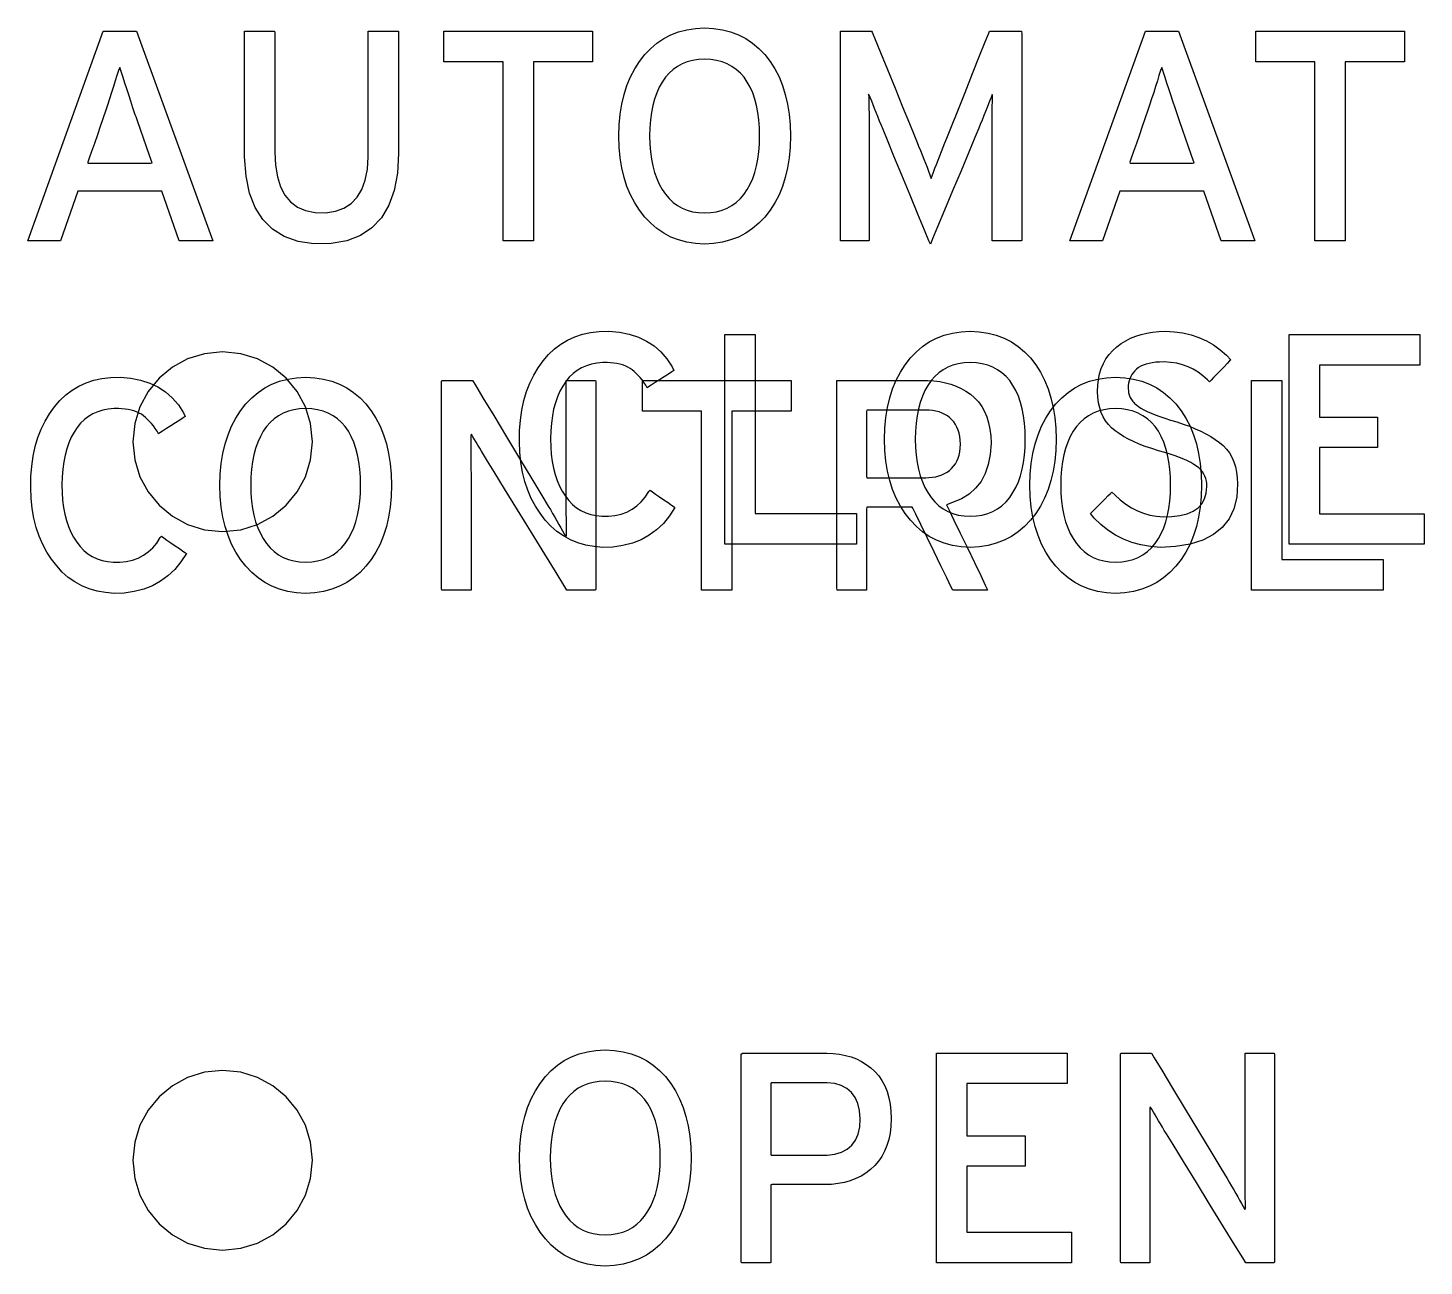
# Model space of a CAD drawing. Extents: x 1 to 47.7, y 0.2 to 35.
# Drawn here: x 18.584 to 19.362, y 13.04 to 13.729 of the extents above; entities that cross this region are included whole.
import ezdxf

# ---------------------------------------------------------------- set-up
doc = ezdxf.new("R2010")
doc.units = 0
doc.header["$MEASUREMENT"] = 0
doc.layers.add('4_1__4U__UP_TO_ONE_IO_BOAR', color=7, linetype='CONTINUOUS')
doc.layers.add('5_1___24__TARGET_LEDS___12', color=7, linetype='CONTINUOUS')

msp = doc.modelspace()

# ---------------------------------------------------------------- linework, layer by layer
at = {"layer": '4_1__4U__UP_TO_ONE_IO_BOAR'}
for points in [[(18.66854, 13.61064), (18.65877, 13.63832), (18.61206, 13.63832), (18.60238, 13.61064), (18.58423, 13.61064), (18.62622, 13.72726), (18.64478, 13.72726), (18.68726, 13.61064), (18.66854, 13.61064)], [(18.86571, 13.71018), (18.86571, 13.61064), (18.84881, 13.61064), (18.84881, 13.71018), (18.81585, 13.71018), (18.81585, 13.72726), (18.89871, 13.72726), (18.89871, 13.71018), (18.86571, 13.71018)], [(19.24886, 13.61064), (19.2391, 13.63832), (19.19238, 13.63832), (19.1827, 13.61064), (19.16455, 13.61064), (19.20654, 13.72726), (19.2251, 13.72726), (19.26758, 13.61064), (19.24886, 13.61064)], [(19.31786, 13.71018), (19.31786, 13.61064), (19.30096, 13.61064), (19.30096, 13.71018), (19.268, 13.71018), (19.268, 13.72726), (19.35086, 13.72726), (19.35086, 13.71018), (19.31786, 13.71018)], [(18.9763, 13.51573), (18.9763, 13.4162), (18.9594, 13.4162), (18.9594, 13.51573), (18.92645, 13.51573), (18.92645, 13.53282), (19.0093, 13.53282), (19.0093, 13.51573), (18.9763, 13.51573)], [(19.26572, 13.4162), (19.26572, 13.53282), (19.28262, 13.53282), (19.28262, 13.43328), (19.33898, 13.43328), (19.33898, 13.4162), (19.26572, 13.4162)]]:
    msp.add_lwpolyline(points, dxfattribs=at)
for points in [[(18.79068, 13.65925), (18.79001, 13.64831), (18.78819, 13.63871), (18.78522, 13.63043), (18.7811, 13.6235), (18.77582, 13.61789), (18.7694, 13.61363), (18.76181, 13.61069), (18.75308, 13.60909), (18.74345, 13.60895), (18.73464, 13.61032), (18.72697, 13.61303), (18.72044, 13.61707), (18.71505, 13.62245), (18.71079, 13.62917), (18.70768, 13.63722), (18.70571, 13.64661), (18.70488, 13.65733), (18.70485, 13.66128), (18.70485, 13.66728), (18.70485, 13.67647), (18.70485, 13.68758), (18.70485, 13.69932), (18.70485, 13.71042), (18.70485, 13.71961), (18.70485, 13.72561), (18.70487, 13.72726), (18.70574, 13.72726), (18.7076, 13.72726), (18.71013, 13.72726), (18.713, 13.72726), (18.71591, 13.72726), (18.71853, 13.72726), (18.72055, 13.72726), (18.72164, 13.72726), (18.72175, 13.72633), (18.72175, 13.72115), (18.72175, 13.71255), (18.72175, 13.70179), (18.72175, 13.69015), (18.72175, 13.67889), (18.72175, 13.66927), (18.72175, 13.66258), (18.72175, 13.66006), (18.7221, 13.65269), (18.72315, 13.64622), (18.7249, 13.64066), (18.72734, 13.63599), (18.73049, 13.63224), (18.73433, 13.62938), (18.73888, 13.62743), (18.74412, 13.62638), (18.74999, 13.62627), (18.75547, 13.62711), (18.76024, 13.62883), (18.76429, 13.63141), (18.76762, 13.63487), (18.77023, 13.6392), (18.77213, 13.6444), (18.77331, 13.65048), (18.77377, 13.65743), (18.77378, 13.66059), (18.77378, 13.66665), (18.77378, 13.67594), (18.77378, 13.68716), (18.77378, 13.69902), (18.77378, 13.71025), (18.77378, 13.71953), (18.77378, 13.7256), (18.7738, 13.72726), (18.77467, 13.72726), (18.77653, 13.72726), (18.77905, 13.72726), (18.78193, 13.72726), (18.78484, 13.72726), (18.78746, 13.72726), (18.78948, 13.72726), (18.79057, 13.72726), (18.79068, 13.72631), (18.79068, 13.72108), (18.79068, 13.71237), (18.79068, 13.70149), (18.79068, 13.6897), (18.79068, 13.67831), (18.79068, 13.66858), (18.79068, 13.6618)], [(19.00894, 13.66899), (19.00873, 13.66279), (19.00818, 13.65688), (19.00728, 13.65127), (19.00604, 13.64596), (19.00445, 13.64095), (19.00252, 13.63624), (19.00024, 13.63183), (18.99762, 13.62772), (18.99463, 13.62388), (18.99134, 13.62042), (18.98779, 13.61742), (18.98399, 13.61485), (18.97991, 13.61274), (18.97558, 13.61108), (18.97099, 13.60986), (18.96613, 13.60909), (18.96102, 13.60877), (18.95594, 13.60909), (18.95113, 13.60986), (18.94659, 13.61108), (18.94231, 13.61274), (18.93829, 13.61485), (18.93454, 13.61742), (18.93106, 13.62042), (18.92785, 13.62388), (18.92486, 13.62772), (18.92217, 13.63183), (18.91984, 13.63624), (18.91786, 13.64095), (18.91623, 13.64596), (18.91496, 13.65127), (18.91404, 13.65688), (18.91347, 13.66279), (18.91326, 13.66899), (18.91347, 13.6752), (18.91404, 13.68112), (18.91496, 13.68675), (18.91623, 13.69208), (18.91786, 13.69712), (18.91984, 13.70186), (18.92217, 13.70632), (18.92486, 13.71048), (18.92785, 13.71432), (18.93106, 13.71772), (18.93454, 13.72068), (18.93829, 13.7232), (18.94231, 13.72528), (18.94659, 13.72691), (18.95113, 13.72809), (18.95594, 13.72883), (18.96102, 13.72913), (18.96613, 13.72883), (18.97099, 13.72809), (18.97558, 13.72691), (18.97991, 13.72528), (18.98399, 13.7232), (18.98779, 13.72068), (18.99134, 13.71772), (18.99463, 13.71432), (18.99762, 13.71048), (19.00024, 13.70632), (19.00252, 13.70186), (19.00445, 13.69712), (19.00604, 13.69208), (19.00728, 13.68675), (19.00818, 13.68112), (19.00873, 13.6752)], [(19.12118, 13.6106), (19.12118, 13.61282), (19.12118, 13.61875), (19.12118, 13.62729), (19.12118, 13.63736), (19.12118, 13.64785), (19.12118, 13.65767), (19.12118, 13.66573), (19.12118, 13.67093), (19.12118, 13.67295), (19.12118, 13.6758), (19.1212, 13.67851), (19.12122, 13.68108), (19.12125, 13.68351), (19.12129, 13.6858), (19.12134, 13.68795), (19.1214, 13.68997), (19.12146, 13.69184), (19.12124, 13.69213), (19.12061, 13.69048), (19.11992, 13.68871), (19.11918, 13.6868), (19.11838, 13.68477), (19.11752, 13.6826), (19.1166, 13.6803), (19.11563, 13.67787), (19.1146, 13.67531), (19.11379, 13.67335), (19.11165, 13.66823), (19.10818, 13.65993), (19.10388, 13.64963), (19.09922, 13.63849), (19.09469, 13.62767), (19.09079, 13.61834), (19.088, 13.61166), (19.08681, 13.6088), (19.08601, 13.61066), (19.08356, 13.61658), (19.07991, 13.62543), (19.07554, 13.63602), (19.07092, 13.64719), (19.06655, 13.65778), (19.06289, 13.66662), (19.06044, 13.67255), (19.05955, 13.67473), (19.05852, 13.67732), (19.05754, 13.67977), (19.05662, 13.6821), (19.05575, 13.6843), (19.05494, 13.68636), (19.05417, 13.6883), (19.05346, 13.6901), (19.05281, 13.69177), (19.05242, 13.69223), (19.05249, 13.69039), (19.05255, 13.68841), (19.0526, 13.68629), (19.05264, 13.68403), (19.05267, 13.68163), (19.0527, 13.67909), (19.05271, 13.67642), (19.05272, 13.6736), (19.05272, 13.67159), (19.05272, 13.66718), (19.05272, 13.65966), (19.05272, 13.65013), (19.05272, 13.63969), (19.05272, 13.62944), (19.05272, 13.62046), (19.05272, 13.61385), (19.05272, 13.61071), (19.05237, 13.6106), (19.05103, 13.6106), (19.04895, 13.6106), (19.04641, 13.6106), (19.0437, 13.6106), (19.04111, 13.6106), (19.0389, 13.6106), (19.03737, 13.6106), (19.0368, 13.6106), (19.0368, 13.61479), (19.0368, 13.62601), (19.0368, 13.64216), (19.0368, 13.6612), (19.0368, 13.68103), (19.0368, 13.69961), (19.0368, 13.71484), (19.0368, 13.72468), (19.03683, 13.72726), (19.03772, 13.72726), (19.03959, 13.72726), (19.04214, 13.72726), (19.04504, 13.72726), (19.048, 13.72726), (19.0507, 13.72726), (19.05283, 13.72726), (19.05408, 13.72726), (19.05447, 13.7268), (19.05611, 13.72277), (19.05907, 13.71549), (19.0629, 13.70606), (19.06716, 13.6956), (19.07139, 13.6852), (19.07515, 13.67596), (19.07799, 13.66899), (19.07946, 13.66538), (19.08028, 13.6634), (19.08132, 13.66089), (19.08231, 13.65845), (19.08325, 13.65608), (19.08414, 13.65378), (19.08498, 13.65156), (19.08577, 13.6494), (19.08651, 13.64732), (19.08721, 13.64531), (19.08789, 13.64683), (19.08862, 13.64887), (19.08939, 13.651), (19.09022, 13.6532), (19.09109, 13.65548), (19.092, 13.65784), (19.09297, 13.66029), (19.09398, 13.66281), (19.09493, 13.66515), (19.09601, 13.66786), (19.09853, 13.67417), (19.10206, 13.68301), (19.10615, 13.69324), (19.11036, 13.70379), (19.11426, 13.71354), (19.11739, 13.72139), (19.11933, 13.72624), (19.11981, 13.72726), (19.12086, 13.72726), (19.12288, 13.72726), (19.12556, 13.72726), (19.12858, 13.72726), (19.13161, 13.72726), (19.13435, 13.72726), (19.13646, 13.72726), (19.13763, 13.72726), (19.13776, 13.72592), (19.13776, 13.71757), (19.13776, 13.70335), (19.13776, 13.68534), (19.13776, 13.66561), (19.13776, 13.64622), (19.13776, 13.62924), (19.13776, 13.61675), (19.13776, 13.61082), (19.1374, 13.6106), (19.136, 13.6106), (19.13383, 13.6106), (19.13119, 13.6106), (19.12837, 13.6106), (19.12566, 13.6106), (19.12337, 13.6106), (19.12177, 13.6106)], [(18.99171, 13.66899), (18.99161, 13.67358), (18.99128, 13.67792), (18.99075, 13.68203), (18.99, 13.6859), (18.98904, 13.68953), (18.98786, 13.69293), (18.98647, 13.69609), (18.98486, 13.69902), (18.98304, 13.70167), (18.981, 13.70399), (18.97875, 13.70601), (18.97631, 13.70772), (18.97365, 13.70913), (18.9708, 13.71024), (18.96774, 13.71104), (18.96448, 13.71153), (18.96102, 13.71172), (18.95763, 13.71153), (18.95443, 13.71104), (18.95143, 13.71024), (18.94862, 13.70913), (18.946, 13.70772), (18.94358, 13.70601), (18.94136, 13.70399), (18.93932, 13.70167), (18.93748, 13.69902), (18.93584, 13.69609), (18.93442, 13.69293), (18.93322, 13.68953), (18.93224, 13.6859), (18.93147, 13.68203), (18.93092, 13.67792), (18.9306, 13.67358), (18.93049, 13.66899), (18.9306, 13.66447), (18.93092, 13.66017), (18.93147, 13.65611), (18.93224, 13.65228), (18.93322, 13.64868), (18.93442, 13.64532), (18.93584, 13.64218), (18.93748, 13.63928), (18.93932, 13.63658), (18.94136, 13.63414), (18.94358, 13.63203), (18.946, 13.63024), (18.94862, 13.62878), (18.95143, 13.62764), (18.95443, 13.62683), (18.95763, 13.62634), (18.96102, 13.62618), (18.96448, 13.62634), (18.96774, 13.62683), (18.9708, 13.62764), (18.97365, 13.62878), (18.97631, 13.63024), (18.97875, 13.63203), (18.981, 13.63414), (18.98304, 13.63658), (18.98486, 13.63928), (18.98647, 13.64218), (18.98786, 13.64532), (18.98904, 13.64868), (18.99, 13.65228), (18.99075, 13.65611), (18.99128, 13.66017), (18.99161, 13.66447)], [(18.64404, 13.68079), (18.64274, 13.68463), (18.64151, 13.6883), (18.64034, 13.69183), (18.63923, 13.6952), (18.63818, 13.69841), (18.6372, 13.70147), (18.63628, 13.70437), (18.63542, 13.70712), (18.63464, 13.70552), (18.63381, 13.7027), (18.6329, 13.69971), (18.63192, 13.69655), (18.63086, 13.69322), (18.62973, 13.68972), (18.62853, 13.68605), (18.62724, 13.68221), (18.62657, 13.68022), (18.62579, 13.67798), (18.6245, 13.67428), (18.62291, 13.66971), (18.62123, 13.66485), (18.61964, 13.66028), (18.61835, 13.65658), (18.61757, 13.65434), (18.61768, 13.65393), (18.62022, 13.65393), (18.62487, 13.65393), (18.63086, 13.65393), (18.63739, 13.65393), (18.64368, 13.65393), (18.64896, 13.65393), (18.65244, 13.65393), (18.65339, 13.65398), (18.65286, 13.65549), (18.65174, 13.65869), (18.65024, 13.66301), (18.64855, 13.66785), (18.64688, 13.67264), (18.64544, 13.67678), (18.64443, 13.67969)], [(19.22437, 13.68079), (19.22307, 13.68463), (19.22183, 13.6883), (19.22066, 13.69183), (19.21955, 13.6952), (19.2185, 13.69841), (19.21752, 13.70147), (19.2166, 13.70437), (19.21574, 13.70712), (19.21496, 13.70552), (19.21413, 13.7027), (19.21323, 13.69971), (19.21224, 13.69655), (19.21119, 13.69322), (19.21005, 13.68972), (19.20885, 13.68605), (19.20757, 13.68221), (19.20689, 13.68022), (19.20611, 13.67798), (19.20482, 13.67428), (19.20324, 13.66971), (19.20155, 13.66485), (19.19996, 13.66028), (19.19868, 13.65658), (19.1979, 13.65434), (19.198, 13.65393), (19.20054, 13.65393), (19.20519, 13.65393), (19.21118, 13.65393), (19.21771, 13.65393), (19.22401, 13.65393), (19.22929, 13.65393), (19.23276, 13.65393), (19.23371, 13.65398), (19.23318, 13.65549), (19.23206, 13.65869), (19.23056, 13.66301), (19.22887, 13.66785), (19.22721, 13.67264), (19.22576, 13.67678), (19.22475, 13.67969)], [(18.67246, 13.43663), (18.66941, 13.43189), (18.66599, 13.42773), (18.66222, 13.42412), (18.65808, 13.42108), (18.65358, 13.4186), (18.64872, 13.41669), (18.64349, 13.41533), (18.63791, 13.41455), (18.63224, 13.41437), (18.62736, 13.41479), (18.62272, 13.41563), (18.61835, 13.4169), (18.61422, 13.41859), (18.61035, 13.42071), (18.60673, 13.42325), (18.60336, 13.42622), (18.60024, 13.42961), (18.59734, 13.43335), (18.59473, 13.43736), (18.59245, 13.44164), (18.5905, 13.44621), (18.58889, 13.45106), (18.58761, 13.4562), (18.58667, 13.46162), (18.58607, 13.46733), (18.5858, 13.47332), (18.58592, 13.47941), (18.58639, 13.48524), (18.5872, 13.49079), (18.58834, 13.49606), (18.58981, 13.50105), (18.59163, 13.50577), (18.59377, 13.51021), (18.59626, 13.51437), (18.59907, 13.51825), (18.60208, 13.52176), (18.60535, 13.52485), (18.60887, 13.52752), (18.61264, 13.52976), (18.61666, 13.53159), (18.62094, 13.53299), (18.62547, 13.53398), (18.63025, 13.53455), (18.63563, 13.53464), (18.64153, 13.53414), (18.647, 13.53307), (18.65205, 13.53144), (18.65667, 13.52925), (18.66087, 13.52649), (18.66465, 13.52317), (18.668, 13.5193), (18.67093, 13.51485), (18.67178, 13.51279), (18.67066, 13.51206), (18.66879, 13.51086), (18.66644, 13.50935), (18.66389, 13.5077), (18.6614, 13.50609), (18.65924, 13.5047), (18.65769, 13.5037), (18.65701, 13.50326), (18.65615, 13.50464), (18.65516, 13.50615), (18.65413, 13.50757), (18.65309, 13.50889), (18.65201, 13.51011), (18.65091, 13.51124), (18.64978, 13.51227), (18.64862, 13.5132), (18.64743, 13.51404), (18.64611, 13.51475), (18.64472, 13.51537), (18.64325, 13.51591), (18.6417, 13.51635), (18.64007, 13.51671), (18.63837, 13.51698), (18.63658, 13.51717), (18.63472, 13.51726), (18.63221, 13.51724), (18.62899, 13.51694), (18.62595, 13.51636), (18.6231, 13.51548), (18.62043, 13.51432), (18.61796, 13.51287), (18.61567, 13.51113), (18.61357, 13.5091), (18.61166, 13.50678), (18.60991, 13.50415), (18.60834, 13.50128), (18.60699, 13.49817), (18.60583, 13.49485), (18.60489, 13.4913), (18.60415, 13.48752), (18.60362, 13.48352), (18.60329, 13.4793), (18.60318, 13.47485), (18.60327, 13.47043), (18.60356, 13.46622), (18.60407, 13.46224), (18.60478, 13.45848), (18.6057, 13.45493), (18.60682, 13.45161), (18.60815, 13.44851), (18.60969, 13.44562), (18.61142, 13.44294), (18.61331, 13.44047), (18.61538, 13.43831), (18.61764, 13.43645), (18.62009, 13.4349), (18.62273, 13.43366), (18.62556, 13.43272), (18.62857, 13.4321), (18.63177, 13.43178), (18.63535, 13.43178), (18.639, 13.43215), (18.64242, 13.4329), (18.6456, 13.43403), (18.64854, 13.43555), (18.65124, 13.43745), (18.65371, 13.43974), (18.65593, 13.4424), (18.65792, 13.44545), (18.65869, 13.44614), (18.65985, 13.44533), (18.66167, 13.44407), (18.66391, 13.44253), (18.66632, 13.44087), (18.66862, 13.43927), (18.67058, 13.43792), (18.67195, 13.43698)], [(18.78677, 13.47455), (18.78656, 13.46834), (18.78601, 13.46243), (18.78511, 13.45682), (18.78387, 13.45152), (18.78228, 13.44651), (18.78035, 13.4418), (18.77807, 13.43739), (18.77545, 13.43328), (18.77246, 13.42944), (18.76918, 13.42598), (18.76563, 13.42297), (18.76182, 13.42041), (18.75775, 13.4183), (18.75341, 13.41663), (18.74882, 13.41542), (18.74397, 13.41465), (18.73885, 13.41433), (18.73377, 13.41465), (18.72896, 13.41542), (18.72442, 13.41663), (18.72014, 13.4183), (18.71612, 13.42041), (18.71237, 13.42297), (18.70889, 13.42598), (18.70568, 13.42944), (18.70269, 13.43328), (18.70001, 13.43739), (18.69767, 13.4418), (18.69569, 13.44651), (18.69406, 13.45152), (18.69279, 13.45682), (18.69187, 13.46243), (18.69131, 13.46834), (18.69109, 13.47455), (18.69131, 13.48076), (18.69187, 13.48668), (18.69279, 13.4923), (18.69406, 13.49763), (18.69569, 13.50267), (18.69767, 13.50742), (18.70001, 13.51187), (18.70269, 13.51603), (18.70568, 13.51987), (18.70889, 13.52328), (18.71237, 13.52624), (18.71612, 13.52876), (18.72014, 13.53083), (18.72442, 13.53246), (18.72896, 13.53365), (18.73377, 13.53439), (18.73885, 13.53469), (18.74397, 13.53439), (18.74882, 13.53365), (18.75341, 13.53246), (18.75775, 13.53083), (18.76182, 13.52876), (18.76563, 13.52624), (18.76918, 13.52328), (18.77246, 13.51987), (18.77545, 13.51603), (18.77807, 13.51187), (18.78035, 13.50742), (18.78228, 13.50267), (18.78387, 13.49763), (18.78511, 13.4923), (18.78601, 13.48668), (18.78656, 13.48076)], [(18.88436, 13.4162), (18.88272, 13.41887), (18.87833, 13.42599), (18.87202, 13.43624), (18.86461, 13.44829), (18.8569, 13.46081), (18.84971, 13.47248), (18.84387, 13.48197), (18.84019, 13.48795), (18.83901, 13.48988), (18.83792, 13.4917), (18.83686, 13.49348), (18.83583, 13.49521), (18.83484, 13.49688), (18.83389, 13.4985), (18.83297, 13.50007), (18.83208, 13.50159), (18.83123, 13.50306), (18.83088, 13.50211), (18.83088, 13.4993), (18.83089, 13.49641), (18.83091, 13.49342), (18.83092, 13.49035), (18.83094, 13.48718), (18.83097, 13.48393), (18.831, 13.48059), (18.83104, 13.47716), (18.83104, 13.47502), (18.83104, 13.46959), (18.83104, 13.46142), (18.83104, 13.45161), (18.83104, 13.44125), (18.83104, 13.43143), (18.83104, 13.42327), (18.83104, 13.41784), (18.83103, 13.4162), (18.83027, 13.4162), (18.82855, 13.4162), (18.82618, 13.4162), (18.82344, 13.4162), (18.82064, 13.4162), (18.81807, 13.4162), (18.81604, 13.4162), (18.81483, 13.4162), (18.81463, 13.41702), (18.81463, 13.42457), (18.81463, 13.43832), (18.81463, 13.45615), (18.81463, 13.47594), (18.81463, 13.49558), (18.81463, 13.51296), (18.81463, 13.52595), (18.81463, 13.53245), (18.81496, 13.53282), (18.81637, 13.53282), (18.81861, 13.53282), (18.82136, 13.53282), (18.82431, 13.53282), (18.82716, 13.53282), (18.82957, 13.53282), (18.83125, 13.53282), (18.83188, 13.53282), (18.83345, 13.53022), (18.83763, 13.52329), (18.84365, 13.51332), (18.85072, 13.50159), (18.85807, 13.48941), (18.86492, 13.47805), (18.87049, 13.46882), (18.87401, 13.46299), (18.87519, 13.461), (18.87646, 13.45884), (18.87766, 13.45675), (18.87882, 13.45473), (18.87993, 13.45279), (18.88098, 13.45093), (18.88199, 13.44914), (18.88294, 13.44742), (18.88384, 13.44578), (18.88419, 13.44672), (18.88415, 13.44961), (18.88412, 13.45258), (18.8841, 13.45564), (18.88408, 13.45877), (18.88406, 13.46199), (18.88405, 13.46529), (18.88405, 13.46867), (18.88405, 13.47213), (18.88405, 13.47426), (18.88405, 13.47966), (18.88405, 13.4878), (18.88405, 13.49757), (18.88405, 13.50788), (18.88405, 13.51765), (18.88405, 13.52578), (18.88405, 13.53118), (18.88406, 13.53282), (18.88482, 13.53282), (18.88654, 13.53282), (18.88891, 13.53282), (18.89165, 13.53282), (18.89445, 13.53282), (18.89701, 13.53282), (18.89905, 13.53282), (18.90026, 13.53282), (18.90046, 13.532), (18.90046, 13.52444), (18.90046, 13.51069), (18.90046, 13.49287), (18.90046, 13.47307), (18.90046, 13.45343), (18.90046, 13.43606), (18.90046, 13.42307), (18.90046, 13.41657), (18.90015, 13.4162), (18.89883, 13.4162), (18.89675, 13.4162), (18.89418, 13.4162), (18.89142, 13.4162), (18.88877, 13.4162), (18.88651, 13.4162), (18.88495, 13.4162)], [(19.12059, 13.49795), (19.12016, 13.49176), (19.11909, 13.48616), (19.11738, 13.48115), (19.11502, 13.47672), (19.11203, 13.47288), (19.10839, 13.46963), (19.10411, 13.46696), (19.09918, 13.46488), (19.09584, 13.46362), (19.09726, 13.46068), (19.09996, 13.45511), (19.10349, 13.44781), (19.10743, 13.43966), (19.11136, 13.43155), (19.11484, 13.42436), (19.11743, 13.419), (19.11872, 13.41634), (19.1184, 13.4162), (19.11676, 13.4162), (19.11417, 13.4162), (19.11101, 13.4162), (19.10763, 13.4162), (19.1044, 13.4162), (19.10169, 13.4162), (19.09985, 13.4162), (19.09924, 13.41621), (19.09826, 13.41822), (19.09595, 13.423), (19.0927, 13.4297), (19.08894, 13.43745), (19.08509, 13.4454), (19.08156, 13.45268), (19.07877, 13.45844), (19.07713, 13.46182), (19.07667, 13.46235), (19.07495, 13.46235), (19.07186, 13.46235), (19.06789, 13.46235), (19.0635, 13.46235), (19.05918, 13.46235), (19.0554, 13.46235), (19.05264, 13.46235), (19.05137, 13.46235), (19.05134, 13.46118), (19.05134, 13.45707), (19.05134, 13.45081), (19.05134, 13.44326), (19.05134, 13.43528), (19.05134, 13.42773), (19.05134, 13.42147), (19.05134, 13.41736), (19.05132, 13.4162), (19.05049, 13.4162), (19.0487, 13.4162), (19.04625, 13.4162), (19.04344, 13.4162), (19.0406, 13.4162), (19.03802, 13.4162), (19.03601, 13.4162), (19.0349, 13.4162), (19.03476, 13.41754), (19.03476, 13.42607), (19.03476, 13.44062), (19.03476, 13.45902), (19.03476, 13.47911), (19.03476, 13.4987), (19.03476, 13.51562), (19.03476, 13.5277), (19.03476, 13.53278), (19.03629, 13.53282), (19.04095, 13.53282), (19.04784, 13.53282), (19.05602, 13.53282), (19.06458, 13.53282), (19.0726, 13.53282), (19.07914, 13.53282), (19.0833, 13.53282), (19.08526, 13.53281), (19.08871, 13.53264), (19.09203, 13.53224), (19.09521, 13.53162), (19.09826, 13.53078), (19.10117, 13.52972), (19.10394, 13.52843), (19.10658, 13.52692), (19.10909, 13.52519), (19.11146, 13.52321), (19.11357, 13.52095), (19.1154, 13.51844), (19.11696, 13.51567), (19.11824, 13.51264), (19.11924, 13.50935), (19.11997, 13.50581), (19.12042, 13.502)], [(19.23786, 13.47455), (19.23765, 13.46834), (19.2371, 13.46243), (19.2362, 13.45682), (19.23496, 13.45152), (19.23337, 13.44651), (19.23144, 13.4418), (19.22916, 13.43739), (19.22654, 13.43328), (19.22355, 13.42944), (19.22027, 13.42598), (19.21672, 13.42297), (19.21291, 13.42041), (19.20884, 13.4183), (19.20451, 13.41663), (19.19991, 13.41542), (19.19506, 13.41465), (19.18994, 13.41433), (19.18487, 13.41465), (19.18005, 13.41542), (19.17551, 13.41663), (19.17123, 13.4183), (19.16721, 13.42041), (19.16347, 13.42297), (19.15998, 13.42598), (19.15677, 13.42944), (19.15378, 13.43328), (19.1511, 13.43739), (19.14876, 13.4418), (19.14678, 13.44651), (19.14515, 13.45152), (19.14388, 13.45682), (19.14296, 13.46243), (19.1424, 13.46834), (19.14218, 13.47455), (19.1424, 13.48076), (19.14296, 13.48668), (19.14388, 13.4923), (19.14515, 13.49763), (19.14678, 13.50267), (19.14876, 13.50742), (19.1511, 13.51187), (19.15378, 13.51603), (19.15677, 13.51987), (19.15998, 13.52328), (19.16347, 13.52624), (19.16721, 13.52876), (19.17123, 13.53083), (19.17551, 13.53246), (19.18005, 13.53365), (19.18487, 13.53439), (19.18994, 13.53469), (19.19506, 13.53439), (19.19991, 13.53365), (19.20451, 13.53246), (19.20884, 13.53083), (19.21291, 13.52876), (19.21672, 13.52624), (19.22027, 13.52328), (19.22355, 13.51987), (19.22654, 13.51603), (19.22916, 13.51187), (19.23144, 13.50742), (19.23337, 13.50267), (19.23496, 13.49763), (19.2362, 13.4923), (19.2371, 13.48668), (19.23765, 13.48076)], [(18.76954, 13.47455), (18.76944, 13.47913), (18.76912, 13.48348), (18.76858, 13.48758), (18.76783, 13.49146), (18.76687, 13.49509), (18.76569, 13.49849), (18.7643, 13.50165), (18.7627, 13.50457), (18.76087, 13.50722), (18.75883, 13.50955), (18.75658, 13.51157), (18.75414, 13.51328), (18.75149, 13.51469), (18.74863, 13.51579), (18.74558, 13.51659), (18.74232, 13.51709), (18.73885, 13.51728), (18.73546, 13.51709), (18.73226, 13.51659), (18.72926, 13.51579), (18.72645, 13.51469), (18.72384, 13.51328), (18.72142, 13.51157), (18.71919, 13.50955), (18.71716, 13.50722), (18.71531, 13.50457), (18.71367, 13.50165), (18.71225, 13.49849), (18.71105, 13.49509), (18.71007, 13.49146), (18.7093, 13.48758), (18.70876, 13.48348), (18.70843, 13.47913), (18.70832, 13.47455), (18.70843, 13.47002), (18.70876, 13.46573), (18.7093, 13.46166), (18.71007, 13.45783), (18.71105, 13.45424), (18.71225, 13.45087), (18.71367, 13.44774), (18.71531, 13.44484), (18.71716, 13.44213), (18.71919, 13.4397), (18.72142, 13.43758), (18.72384, 13.4358), (18.72645, 13.43434), (18.72926, 13.4332), (18.73226, 13.43239), (18.73546, 13.4319), (18.73885, 13.43174), (18.74232, 13.4319), (18.74558, 13.43239), (18.74863, 13.4332), (18.75149, 13.43434), (18.75414, 13.4358), (18.75658, 13.43758), (18.75883, 13.4397), (18.76087, 13.44213), (18.7627, 13.44484), (18.7643, 13.44774), (18.76569, 13.45087), (18.76687, 13.45424), (18.76783, 13.45783), (18.76858, 13.46166), (18.76912, 13.46573), (18.76944, 13.47002)], [(19.10353, 13.49746), (19.10342, 13.49962), (19.10318, 13.50164), (19.10279, 13.50354), (19.10227, 13.5053), (19.10162, 13.50692), (19.10082, 13.50842), (19.09989, 13.50978), (19.09882, 13.511), (19.09761, 13.51213), (19.09628, 13.51314), (19.09484, 13.51402), (19.0933, 13.51476), (19.09165, 13.51536), (19.08989, 13.51582), (19.08803, 13.51615), (19.08607, 13.51633), (19.08427, 13.51638), (19.08264, 13.51638), (19.07899, 13.51638), (19.07397, 13.51638), (19.06824, 13.51638), (19.06246, 13.51638), (19.05729, 13.51638), (19.0534, 13.51638), (19.05145, 13.51638), (19.05134, 13.51562), (19.05134, 13.51235), (19.05134, 13.5072), (19.05134, 13.50091), (19.05134, 13.49425), (19.05134, 13.48796), (19.05134, 13.48281), (19.05134, 13.47954), (19.05145, 13.47877), (19.0534, 13.47877), (19.05729, 13.47877), (19.06246, 13.47877), (19.06824, 13.47877), (19.07397, 13.47877), (19.07899, 13.47877), (19.08264, 13.47877), (19.08427, 13.47877), (19.08604, 13.47882), (19.08798, 13.479), (19.08981, 13.47931), (19.09154, 13.47975), (19.09317, 13.48032), (19.0947, 13.48102), (19.09613, 13.48185), (19.09745, 13.48282), (19.09867, 13.4839), (19.09978, 13.48511), (19.10074, 13.48646), (19.10156, 13.48795), (19.10224, 13.48958), (19.10277, 13.49134), (19.10317, 13.49324), (19.10342, 13.49528)], [(19.22064, 13.47455), (19.22053, 13.47913), (19.22021, 13.48348), (19.21967, 13.48758), (19.21892, 13.49146), (19.21796, 13.49509), (19.21678, 13.49849), (19.21539, 13.50165), (19.21379, 13.50457), (19.21196, 13.50722), (19.20992, 13.50955), (19.20767, 13.51157), (19.20523, 13.51328), (19.20258, 13.51469), (19.19972, 13.51579), (19.19667, 13.51659), (19.19341, 13.51709), (19.18994, 13.51728), (19.18655, 13.51709), (19.18335, 13.51659), (19.18035, 13.51579), (19.17754, 13.51469), (19.17493, 13.51328), (19.17251, 13.51157), (19.17028, 13.50955), (19.16825, 13.50722), (19.1664, 13.50457), (19.16476, 13.50165), (19.16334, 13.49849), (19.16214, 13.49509), (19.16116, 13.49146), (19.16039, 13.48758), (19.15985, 13.48348), (19.15952, 13.47913), (19.15941, 13.47455), (19.15952, 13.47002), (19.15985, 13.46573), (19.16039, 13.46166), (19.16116, 13.45783), (19.16214, 13.45424), (19.16334, 13.45087), (19.16476, 13.44774), (19.1664, 13.44484), (19.16825, 13.44213), (19.17028, 13.4397), (19.17251, 13.43758), (19.17493, 13.4358), (19.17754, 13.43434), (19.18035, 13.4332), (19.18335, 13.43239), (19.18655, 13.4319), (19.18994, 13.43174), (19.19341, 13.4319), (19.19667, 13.43239), (19.19972, 13.4332), (19.20258, 13.43434), (19.20523, 13.4358), (19.20767, 13.43758), (19.20992, 13.4397), (19.21196, 13.44213), (19.21379, 13.44484), (19.21539, 13.44774), (19.21678, 13.45087), (19.21796, 13.45424), (19.21892, 13.45783), (19.21967, 13.46166), (19.22021, 13.46573), (19.22053, 13.47002)]]:
    msp.add_lwpolyline(points, close=True, dxfattribs=at)
at = {"layer": '5_1___24__TARGET_LEDS___12'}
for points in [[(18.94459, 13.46222), (18.94154, 13.45749), (18.93813, 13.45332), (18.93435, 13.44971), (18.93021, 13.44667), (18.92571, 13.44419), (18.92085, 13.44228), (18.91563, 13.44093), (18.91005, 13.44014), (18.90438, 13.43996), (18.89949, 13.44038), (18.89486, 13.44122), (18.89048, 13.44249), (18.88635, 13.44418), (18.88248, 13.4463), (18.87886, 13.44884), (18.87549, 13.45181), (18.87238, 13.4552), (18.86948, 13.45895), (18.86686, 13.46295), (18.86458, 13.46724), (18.86263, 13.47181), (18.86102, 13.47666), (18.85975, 13.4818), (18.85881, 13.48722), (18.8582, 13.49292), (18.85794, 13.49891), (18.85806, 13.505), (18.85853, 13.51083), (18.85933, 13.51638), (18.86047, 13.52165), (18.86195, 13.52665), (18.86376, 13.53136), (18.86591, 13.5358), (18.86839, 13.53996), (18.8712, 13.54385), (18.87422, 13.54736), (18.87748, 13.55044), (18.881, 13.55311), (18.88477, 13.55536), (18.8888, 13.55718), (18.89307, 13.55859), (18.8976, 13.55957), (18.90238, 13.56014), (18.90777, 13.56024), (18.91366, 13.55973), (18.91913, 13.55866), (18.92418, 13.55703), (18.9288, 13.55484), (18.93301, 13.55209), (18.93678, 13.54877), (18.94014, 13.54489), (18.94307, 13.54045), (18.94392, 13.53838), (18.94279, 13.53766), (18.94092, 13.53645), (18.93858, 13.53494), (18.93603, 13.53329), (18.93353, 13.53169), (18.93138, 13.5303), (18.92982, 13.5293), (18.92914, 13.52886), (18.92829, 13.53024), (18.92729, 13.53175), (18.92627, 13.53316), (18.92522, 13.53448), (18.92414, 13.5357), (18.92304, 13.53683), (18.92191, 13.53786), (18.92076, 13.5388), (18.91956, 13.53963), (18.91825, 13.54034), (18.91686, 13.54097), (18.91539, 13.5415), (18.91384, 13.54195), (18.91221, 13.54231), (18.9105, 13.54258), (18.90872, 13.54276), (18.90685, 13.54286), (18.90435, 13.54284), (18.90112, 13.54254), (18.89808, 13.54195), (18.89523, 13.54108), (18.89257, 13.53992), (18.89009, 13.53846), (18.88781, 13.53672), (18.88571, 13.5347), (18.8838, 13.53238), (18.88205, 13.52975), (18.88048, 13.52687), (18.87912, 13.52377), (18.87797, 13.52044), (18.87702, 13.51689), (18.87629, 13.51312), (18.87575, 13.50912), (18.87543, 13.50489), (18.87531, 13.50045), (18.8754, 13.49602), (18.8757, 13.49182), (18.8762, 13.48783), (18.87691, 13.48407), (18.87783, 13.48053), (18.87896, 13.4772), (18.88029, 13.4741), (18.88183, 13.47122), (18.88356, 13.46854), (18.88544, 13.46606), (18.88752, 13.4639), (18.88978, 13.46204), (18.89223, 13.46049), (18.89487, 13.45925), (18.89769, 13.45832), (18.90071, 13.45769), (18.90391, 13.45737), (18.90748, 13.45737), (18.91114, 13.45774), (18.91455, 13.45849), (18.91773, 13.45963), (18.92067, 13.46115), (18.92338, 13.46305), (18.92584, 13.46533), (18.92807, 13.468), (18.93005, 13.47105), (18.93082, 13.47173), (18.93198, 13.47093), (18.93381, 13.46967), (18.93605, 13.46812), (18.93845, 13.46646), (18.94076, 13.46487), (18.94272, 13.46351), (18.94408, 13.46257)], [(19.15689, 13.50014), (19.15668, 13.49393), (19.15613, 13.48803), (19.15523, 13.48242), (19.15399, 13.47711), (19.1524, 13.4721), (19.15047, 13.46739), (19.14819, 13.46298), (19.14557, 13.45887), (19.14258, 13.45503), (19.13929, 13.45157), (19.13574, 13.44856), (19.13193, 13.446), (19.12786, 13.44389), (19.12353, 13.44223), (19.11894, 13.44101), (19.11408, 13.44024), (19.10897, 13.43992), (19.10389, 13.44024), (19.09908, 13.44101), (19.09454, 13.44223), (19.09026, 13.44389), (19.08624, 13.446), (19.08249, 13.44856), (19.07901, 13.45157), (19.07579, 13.45503), (19.07281, 13.45887), (19.07012, 13.46298), (19.06779, 13.46739), (19.06581, 13.4721), (19.06418, 13.47711), (19.06291, 13.48242), (19.06199, 13.48803), (19.06142, 13.49393), (19.06121, 13.50014), (19.06142, 13.50635), (19.06199, 13.51227), (19.06291, 13.5179), (19.06418, 13.52323), (19.06581, 13.52827), (19.06779, 13.53301), (19.07012, 13.53747), (19.07281, 13.54163), (19.07579, 13.54547), (19.07901, 13.54887), (19.08249, 13.55183), (19.08624, 13.55435), (19.09026, 13.55643), (19.09454, 13.55806), (19.09908, 13.55924), (19.10389, 13.55998), (19.10897, 13.56028), (19.11408, 13.55998), (19.11894, 13.55924), (19.12353, 13.55806), (19.12786, 13.55643), (19.13193, 13.55435), (19.13574, 13.55183), (19.13929, 13.54887), (19.14258, 13.54547), (19.14557, 13.54163), (19.14819, 13.53747), (19.15047, 13.53301), (19.1524, 13.52827), (19.15399, 13.52323), (19.15523, 13.5179), (19.15613, 13.51227), (19.15668, 13.50635)], [(19.25788, 13.47527), (19.25741, 13.46792), (19.25584, 13.46141), (19.25318, 13.45577), (19.24942, 13.45098), (19.24456, 13.44705), (19.23861, 13.44398), (19.23157, 13.44176), (19.22343, 13.4404), (19.21495, 13.43995), (19.20939, 13.4404), (19.2041, 13.4413), (19.19908, 13.44266), (19.19433, 13.44447), (19.18984, 13.44674), (19.18562, 13.44946), (19.18167, 13.45265), (19.17799, 13.45629), (19.17592, 13.45883), (19.17665, 13.45957), (19.17803, 13.46094), (19.17984, 13.46275), (19.18187, 13.46477), (19.1839, 13.46679), (19.18573, 13.46861), (19.18713, 13.47001), (19.1879, 13.47078), (19.18962, 13.46915), (19.19257, 13.46641), (19.19564, 13.46402), (19.19883, 13.46198), (19.20212, 13.46029), (19.20554, 13.45895), (19.20907, 13.45796), (19.21272, 13.45732), (19.21648, 13.45702), (19.22127, 13.45713), (19.22582, 13.45768), (19.22978, 13.45868), (19.23313, 13.46011), (19.23587, 13.46198), (19.23801, 13.46428), (19.23955, 13.46703), (19.24049, 13.47022), (19.24082, 13.47384), (19.24075, 13.47544), (19.24055, 13.47687), (19.2402, 13.47824), (19.2397, 13.47954), (19.23907, 13.48079), (19.2383, 13.48197), (19.23738, 13.4831), (19.23632, 13.48416), (19.23511, 13.48516), (19.23364, 13.48615), (19.23196, 13.48714), (19.23007, 13.48811), (19.22796, 13.48907), (19.22563, 13.49002), (19.22309, 13.49096), (19.22034, 13.49189), (19.21737, 13.49281), (19.21393, 13.49379), (19.2101, 13.49497), (19.2065, 13.49621), (19.20313, 13.49751), (19.19999, 13.49887), (19.19708, 13.50029), (19.1944, 13.50177), (19.19196, 13.50332), (19.18975, 13.50492), (19.18776, 13.50657), (19.18598, 13.50838), (19.18444, 13.51039), (19.18312, 13.51261), (19.18203, 13.51503), (19.18117, 13.51767), (19.18054, 13.52051), (19.18013, 13.52356), (19.17995, 13.52682), (19.18004, 13.53022), (19.18041, 13.53349), (19.18105, 13.53659), (19.18196, 13.53952), (19.18316, 13.54228), (19.18462, 13.54487), (19.18636, 13.54729), (19.18837, 13.54954), (19.19066, 13.55162), (19.19307, 13.55343), (19.19562, 13.55502), (19.19832, 13.55641), (19.20116, 13.55758), (19.20415, 13.55854), (19.20729, 13.55929), (19.21057, 13.55983), (19.21399, 13.56016), (19.2177, 13.56028), (19.22267, 13.56), (19.22743, 13.55933), (19.23199, 13.55825), (19.23635, 13.55678), (19.24051, 13.55491), (19.24446, 13.55263), (19.24822, 13.54996), (19.25177, 13.54689), (19.25415, 13.54441), (19.2535, 13.54373), (19.25219, 13.54237), (19.25043, 13.54055), (19.24844, 13.53849), (19.24642, 13.5364), (19.24459, 13.5345), (19.24315, 13.53302), (19.24232, 13.53216), (19.24108, 13.5332), (19.23862, 13.53546), (19.23601, 13.53743), (19.23324, 13.53911), (19.23032, 13.5405), (19.22724, 13.5416), (19.22401, 13.54242), (19.22062, 13.54294), (19.21708, 13.54318), (19.2144, 13.54315), (19.21232, 13.543), (19.21038, 13.54275), (19.20858, 13.5424), (19.20692, 13.54195), (19.2054, 13.54141), (19.20401, 13.54076), (19.20277, 13.54001), (19.20166, 13.53917), (19.20068, 13.53821), (19.19981, 13.5372), (19.19907, 13.53613), (19.19843, 13.53501), (19.19792, 13.53384), (19.19751, 13.53261), (19.19723, 13.53133), (19.19706, 13.53), (19.19701, 13.52865), (19.19702, 13.52798), (19.19707, 13.52733), (19.19714, 13.52669), (19.19725, 13.52608), (19.19738, 13.52549), (19.19754, 13.52492), (19.19772, 13.52438), (19.19794, 13.52385), (19.19818, 13.52333), (19.19847, 13.52278), (19.1988, 13.52224), (19.19917, 13.5217), (19.1996, 13.52117), (19.20007, 13.52064), (19.20059, 13.52012), (19.20115, 13.51961), (19.20176, 13.51911), (19.20268, 13.51843), (19.20411, 13.51751), (19.20576, 13.51659), (19.20765, 13.51566), (19.20976, 13.51472), (19.2121, 13.51377), (19.21466, 13.51281), (19.21746, 13.51185), (19.22048, 13.51087), (19.22404, 13.5098), (19.22767, 13.50861), (19.23112, 13.50736), (19.23437, 13.50604), (19.23743, 13.50465), (19.2403, 13.50319), (19.24298, 13.50167), (19.24547, 13.50008), (19.24777, 13.49842), (19.24986, 13.49666), (19.25171, 13.49469), (19.25332, 13.49252), (19.25468, 13.49015), (19.25581, 13.48758), (19.25669, 13.48481), (19.25733, 13.48183), (19.25773, 13.47865)], [(18.69265, 13.44877), (18.70273, 13.44978), (18.71212, 13.4527), (18.72061, 13.45731), (18.72802, 13.46342), (18.73413, 13.47083), (18.73874, 13.47932), (18.74166, 13.48871), (18.74267, 13.49879), (18.74166, 13.50887), (18.73874, 13.51825), (18.73413, 13.52674), (18.72802, 13.53414), (18.72061, 13.54025), (18.71212, 13.54486), (18.70273, 13.54777), (18.69265, 13.54878), (18.68257, 13.54777), (18.67319, 13.54486), (18.6647, 13.54025), (18.65731, 13.53414), (18.65121, 13.52674), (18.64661, 13.51825), (18.6437, 13.50887), (18.64268, 13.49879), (18.6437, 13.48871), (18.64661, 13.47932), (18.65121, 13.47083), (18.65731, 13.46342), (18.6647, 13.45731), (18.67319, 13.4527), (18.68257, 13.44978)], [(19.13966, 13.50014), (19.13955, 13.50472), (19.13923, 13.50907), (19.1387, 13.51318), (19.13795, 13.51705), (19.13699, 13.52068), (19.13581, 13.52408), (19.13442, 13.52724), (19.13281, 13.53017), (19.13099, 13.53282), (19.12895, 13.53514), (19.1267, 13.53716), (19.12425, 13.53887), (19.1216, 13.54028), (19.11875, 13.54139), (19.11569, 13.54219), (19.11243, 13.54268), (19.10897, 13.54287), (19.10558, 13.54268), (19.10238, 13.54219), (19.09938, 13.54139), (19.09657, 13.54028), (19.09395, 13.53887), (19.09153, 13.53716), (19.08931, 13.53514), (19.08727, 13.53282), (19.08543, 13.53017), (19.08379, 13.52724), (19.08237, 13.52408), (19.08117, 13.52068), (19.08019, 13.51705), (19.07942, 13.51318), (19.07887, 13.50907), (19.07855, 13.50472), (19.07844, 13.50014), (19.07855, 13.49562), (19.07887, 13.49132), (19.07942, 13.48726), (19.08019, 13.48343), (19.08117, 13.47983), (19.08237, 13.47647), (19.08379, 13.47333), (19.08543, 13.47043), (19.08727, 13.46773), (19.08931, 13.46529), (19.09153, 13.46318), (19.09395, 13.46139), (19.09657, 13.45993), (19.09938, 13.45879), (19.10238, 13.45798), (19.10558, 13.45749), (19.10897, 13.45733), (19.11243, 13.45749), (19.11569, 13.45798), (19.11875, 13.45879), (19.1216, 13.45993), (19.12425, 13.46139), (19.1267, 13.46318), (19.12895, 13.46529), (19.13099, 13.46773), (19.13281, 13.47043), (19.13442, 13.47333), (19.13581, 13.47647), (19.13699, 13.47983), (19.13795, 13.48343), (19.1387, 13.48726), (19.13923, 13.49132), (19.13955, 13.49562)], [(18.9536, 13.1001), (18.95339, 13.09389), (18.95284, 13.08798), (18.95194, 13.08237), (18.9507, 13.07707), (18.94911, 13.07206), (18.94718, 13.06735), (18.9449, 13.06294), (18.94228, 13.05883), (18.93929, 13.05499), (18.936, 13.05153), (18.93246, 13.04852), (18.92865, 13.04596), (18.92458, 13.04385), (18.92024, 13.04218), (18.91565, 13.04096), (18.9108, 13.0402), (18.90568, 13.03988), (18.9006, 13.0402), (18.89579, 13.04096), (18.89125, 13.04218), (18.88697, 13.04385), (18.88295, 13.04596), (18.8792, 13.04852), (18.87572, 13.05153), (18.87251, 13.05499), (18.86952, 13.05883), (18.86684, 13.06294), (18.8645, 13.06735), (18.86252, 13.07206), (18.86089, 13.07707), (18.85962, 13.08237), (18.8587, 13.08798), (18.85813, 13.09389), (18.85792, 13.1001), (18.85813, 13.10631), (18.8587, 13.11223), (18.85962, 13.11785), (18.86089, 13.12318), (18.86252, 13.12822), (18.8645, 13.13297), (18.86684, 13.13742), (18.86952, 13.14158), (18.87251, 13.14542), (18.87572, 13.14883), (18.8792, 13.15179), (18.88295, 13.15431), (18.88697, 13.15638), (18.89125, 13.15801), (18.89579, 13.1592), (18.9006, 13.15994), (18.90568, 13.16024), (18.9108, 13.15994), (18.91565, 13.1592), (18.92024, 13.15801), (18.92458, 13.15638), (18.92865, 13.15431), (18.93246, 13.15179), (18.936, 13.14883), (18.93929, 13.14542), (18.94228, 13.14158), (18.9449, 13.13742), (18.94718, 13.13297), (18.94911, 13.12822), (18.9507, 13.12318), (18.95194, 13.11785), (18.95284, 13.11223), (18.95339, 13.10631)], [(19.06501, 13.12187), (19.06484, 13.11779), (19.06438, 13.11394), (19.06365, 13.11033), (19.06265, 13.10695), (19.06136, 13.10381), (19.0598, 13.10091), (19.05795, 13.09824), (19.05584, 13.09581), (19.05346, 13.09361), (19.05092, 13.09167), (19.04819, 13.08998), (19.04528, 13.08855), (19.04219, 13.08737), (19.03892, 13.08645), (19.03547, 13.08578), (19.03184, 13.08537), (19.02802, 13.08521), (19.0267, 13.08521), (19.0239, 13.08521), (19.01975, 13.08521), (19.01482, 13.08521), (19.00967, 13.08521), (19.00486, 13.08521), (19.00096, 13.08521), (18.99854, 13.08521), (18.99803, 13.08502), (18.99803, 13.08237), (18.99803, 13.07728), (18.99803, 13.07056), (18.99803, 13.06306), (18.99803, 13.0556), (18.99803, 13.04902), (18.99803, 13.04416), (18.99803, 13.04183), (18.99765, 13.04175), (18.99618, 13.04175), (18.99393, 13.04175), (18.99119, 13.04175), (18.9883, 13.04175), (18.98557, 13.04175), (18.98331, 13.04175), (18.98184, 13.04175), (18.98146, 13.04198), (18.98146, 13.04821), (18.98146, 13.06126), (18.98146, 13.07891), (18.98146, 13.09892), (18.98146, 13.11905), (18.98146, 13.13708), (18.98146, 13.15075), (18.98146, 13.15785), (18.98227, 13.15837), (18.98614, 13.15837), (18.99237, 13.15837), (19.00006, 13.15837), (19.0083, 13.15837), (19.01619, 13.15837), (19.02282, 13.15837), (19.02729, 13.15837), (19.02913, 13.15836), (19.03276, 13.15821), (19.03623, 13.15782), (19.03954, 13.15718), (19.04269, 13.15629), (19.04567, 13.15517), (19.04849, 13.15379), (19.05115, 13.15217), (19.05364, 13.15031), (19.05598, 13.14817), (19.05806, 13.14575), (19.05988, 13.14309), (19.06142, 13.14017), (19.06268, 13.13701), (19.06367, 13.1336), (19.06439, 13.12994), (19.06484, 13.12603)], [(19.26245, 13.04175), (19.26081, 13.04442), (19.25642, 13.05154), (19.25012, 13.06179), (19.2427, 13.07383), (19.23499, 13.08636), (19.22781, 13.09803), (19.22196, 13.10752), (19.21828, 13.1135), (19.2171, 13.11543), (19.21601, 13.11725), (19.21495, 13.11903), (19.21392, 13.12075), (19.21293, 13.12243), (19.21198, 13.12405), (19.21106, 13.12562), (19.21017, 13.12714), (19.20932, 13.12861), (19.20897, 13.12766), (19.20898, 13.12485), (19.20898, 13.12196), (19.209, 13.11897), (19.20902, 13.1159), (19.20904, 13.11273), (19.20906, 13.10948), (19.20909, 13.10613), (19.20913, 13.1027), (19.20913, 13.10056), (19.20913, 13.09513), (19.20913, 13.08697), (19.20913, 13.07715), (19.20913, 13.06679), (19.20913, 13.05698), (19.20913, 13.04881), (19.20913, 13.04339), (19.20912, 13.04175), (19.20836, 13.04175), (19.20664, 13.04175), (19.20427, 13.04175), (19.20153, 13.04175), (19.19873, 13.04175), (19.19617, 13.04175), (19.19413, 13.04175), (19.19292, 13.04175), (19.19272, 13.04257), (19.19272, 13.05012), (19.19272, 13.06387), (19.19272, 13.0817), (19.19272, 13.10149), (19.19272, 13.12113), (19.19272, 13.13851), (19.19272, 13.1515), (19.19272, 13.158), (19.19305, 13.15837), (19.19446, 13.15837), (19.1967, 13.15837), (19.19945, 13.15837), (19.20241, 13.15837), (19.20525, 13.15837), (19.20767, 13.15837), (19.20935, 13.15837), (19.20997, 13.15837), (19.21154, 13.15577), (19.21572, 13.14884), (19.22174, 13.13887), (19.22881, 13.12714), (19.23616, 13.11496), (19.24301, 13.1036), (19.24858, 13.09437), (19.2521, 13.08854), (19.25329, 13.08655), (19.25455, 13.08439), (19.25576, 13.0823), (19.25691, 13.08028), (19.25802, 13.07834), (19.25907, 13.07648), (19.26008, 13.07469), (19.26103, 13.07297), (19.26193, 13.07133), (19.26228, 13.07227), (19.26224, 13.07516), (19.26221, 13.07813), (19.26219, 13.08119), (19.26217, 13.08432), (19.26216, 13.08754), (19.26215, 13.09084), (19.26214, 13.09422), (19.26214, 13.09768), (19.26214, 13.09981), (19.26214, 13.10521), (19.26214, 13.11335), (19.26214, 13.12311), (19.26214, 13.13343), (19.26214, 13.1432), (19.26214, 13.15133), (19.26214, 13.15673), (19.26215, 13.15837), (19.26291, 13.15837), (19.26463, 13.15837), (19.267, 13.15837), (19.26974, 13.15837), (19.27254, 13.15837), (19.27511, 13.15837), (19.27714, 13.15837), (19.27835, 13.15837), (19.27855, 13.15755), (19.27855, 13.14999), (19.27855, 13.13624), (19.27855, 13.11841), (19.27855, 13.09862), (19.27855, 13.07898), (19.27855, 13.06161), (19.27855, 13.04861), (19.27855, 13.04212), (19.27824, 13.04175), (19.27693, 13.04175), (19.27484, 13.04175), (19.27227, 13.04175), (19.26951, 13.04175), (19.26686, 13.04175), (19.26461, 13.04175), (19.26304, 13.04175)], [(18.69265, 13.04877), (18.70273, 13.04979), (18.71212, 13.0527), (18.72061, 13.05732), (18.72802, 13.06343), (18.73413, 13.07083), (18.73874, 13.07933), (18.74166, 13.08871), (18.74267, 13.09879), (18.74166, 13.10887), (18.73874, 13.11825), (18.73413, 13.12675), (18.72802, 13.13415), (18.72061, 13.14025), (18.71212, 13.14486), (18.70273, 13.14777), (18.69265, 13.14879), (18.68257, 13.14777), (18.67319, 13.14486), (18.6647, 13.14025), (18.65731, 13.13415), (18.65121, 13.12675), (18.64661, 13.11825), (18.6437, 13.10887), (18.64268, 13.09879), (18.6437, 13.08871), (18.64661, 13.07933), (18.65121, 13.07083), (18.65731, 13.06343), (18.6647, 13.05732), (18.67319, 13.0527), (18.68257, 13.04979)], [(18.93637, 13.1001), (18.93627, 13.10468), (18.93595, 13.10903), (18.93541, 13.11313), (18.93466, 13.11701), (18.9337, 13.12064), (18.93252, 13.12404), (18.93113, 13.1272), (18.92953, 13.13012), (18.9277, 13.13277), (18.92566, 13.1351), (18.92341, 13.13711), (18.92097, 13.13883), (18.91832, 13.14024), (18.91546, 13.14134), (18.91241, 13.14214), (18.90914, 13.14264), (18.90568, 13.14283), (18.90229, 13.14264), (18.89909, 13.14214), (18.89609, 13.14134), (18.89328, 13.14024), (18.89066, 13.13883), (18.88824, 13.13711), (18.88602, 13.1351), (18.88399, 13.13277), (18.88214, 13.13012), (18.8805, 13.1272), (18.87908, 13.12404), (18.87788, 13.12064), (18.8769, 13.11701), (18.87613, 13.11313), (18.87559, 13.10903), (18.87526, 13.10468), (18.87515, 13.1001), (18.87526, 13.09557), (18.87559, 13.09128), (18.87613, 13.08721), (18.8769, 13.08338), (18.87788, 13.07979), (18.87908, 13.07642), (18.8805, 13.07329), (18.88214, 13.07039), (18.88399, 13.06768), (18.88602, 13.06525), (18.88824, 13.06313), (18.89066, 13.06135), (18.89328, 13.05988), (18.89609, 13.05875), (18.89909, 13.05793), (18.90229, 13.05745), (18.90568, 13.05728), (18.90914, 13.05745), (18.91241, 13.05793), (18.91546, 13.05875), (18.91832, 13.05988), (18.92097, 13.06135), (18.92341, 13.06313), (18.92566, 13.06525), (18.9277, 13.06768), (18.92953, 13.07039), (18.93113, 13.07329), (18.93252, 13.07642), (18.9337, 13.07979), (18.93466, 13.08338), (18.93541, 13.08721), (18.93595, 13.09128), (18.93627, 13.09557)], [(19.04778, 13.12187), (19.04739, 13.12643), (19.04645, 13.1304), (19.04496, 13.13379), (19.04293, 13.13659), (19.04034, 13.1388), (19.03721, 13.14043), (19.03353, 13.14146), (19.0293, 13.14191), (19.02758, 13.14193), (19.02464, 13.14193), (19.02019, 13.14193), (19.01487, 13.14193), (19.00936, 13.14193), (19.00431, 13.14193), (19.00039, 13.14193), (18.99824, 13.14193), (18.99803, 13.14132), (18.99803, 13.13793), (18.99803, 13.13235), (18.99803, 13.12545), (18.99803, 13.11812), (18.99803, 13.11122), (18.99803, 13.10564), (18.99803, 13.10225), (18.99824, 13.10164), (19.00039, 13.10164), (19.00431, 13.10164), (19.00936, 13.10164), (19.01487, 13.10164), (19.02019, 13.10164), (19.02464, 13.10164), (19.02758, 13.10164), (19.02932, 13.10166), (19.03365, 13.10215), (19.0374, 13.10322), (19.04057, 13.10487), (19.04317, 13.10711), (19.04519, 13.10992), (19.04663, 13.11332), (19.0475, 13.1173)]]:
    msp.add_lwpolyline(points, close=True, dxfattribs=at)
for points in [[(18.97243, 13.44179), (18.97243, 13.55841), (18.98933, 13.55841), (18.98933, 13.45888), (19.04568, 13.45888), (19.04568, 13.44179), (18.97243, 13.44179)], [(19.28655, 13.44179), (19.28655, 13.55841), (19.35933, 13.55841), (19.35933, 13.54149), (19.30345, 13.54149), (19.30345, 13.51251), (19.33591, 13.51251), (19.33591, 13.49559), (19.30345, 13.49559), (19.30345, 13.45871), (19.36178, 13.45871), (19.36178, 13.44179), (19.28655, 13.44179)], [(19.09026, 13.04175), (19.09026, 13.15837), (19.16305, 13.15837), (19.16305, 13.14145), (19.10716, 13.14145), (19.10716, 13.11246), (19.13962, 13.11246), (19.13962, 13.09555), (19.10716, 13.09555), (19.10716, 13.05867), (19.16549, 13.05867), (19.16549, 13.04175), (19.09026, 13.04175)]]:
    msp.add_lwpolyline(points, dxfattribs=at)

doc.saveas('drawing.dxf')
